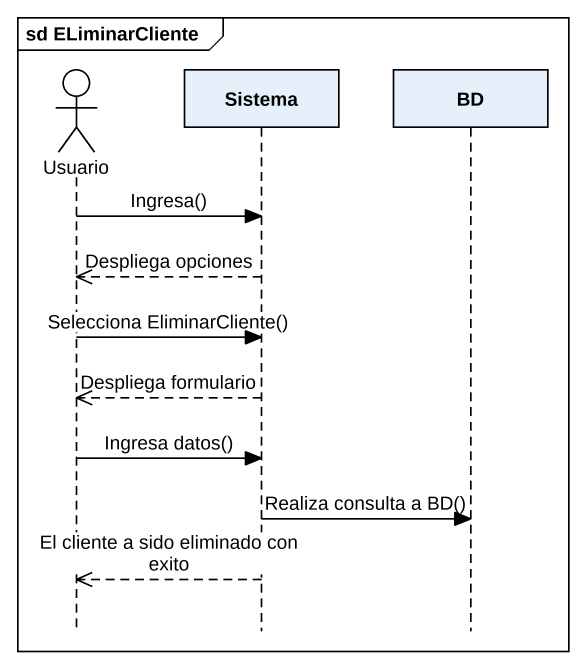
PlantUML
@startuml
mainframe sd ELiminarCliente
hide footbox
actor Usuario
participant Sistema
participant BD

Usuario -> Sistema : Ingresa()
Sistema -->> Usuario : Despliega opciones
Usuario -> Sistema : Selecciona EliminarCliente()
Sistema -->> Usuario : Despliega formulario
Usuario -> Sistema : Ingresa datos()
Sistema -> BD : Realiza consulta a BD()
Sistema -->> Usuario : El cliente a sido eliminado con exito
@enduml
